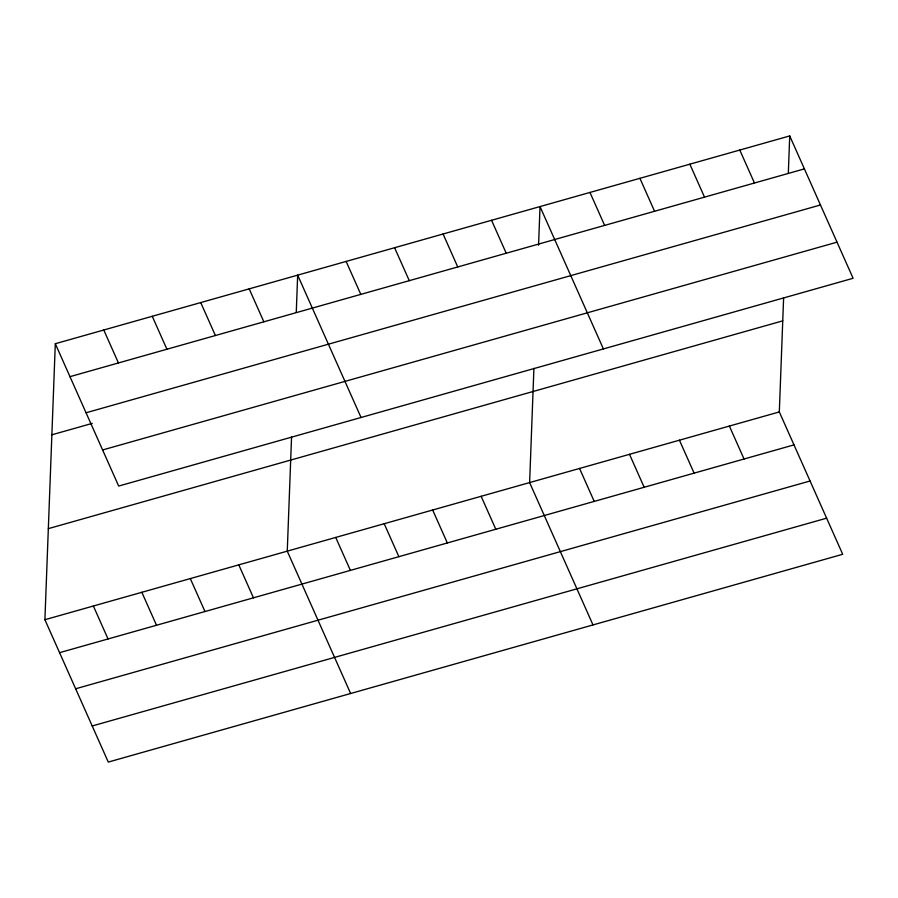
<?xml version="1.0" encoding="UTF-8"?>
<svg xmlns="http://www.w3.org/2000/svg" width="898" height="898" viewBox="0 0 898 898"><rect width="100%" height="100%" fill="white"/><g stroke="black" fill="none" stroke-linecap="round" stroke-linejoin="round"><path stroke-width="1.35" d="M783.617 297.732L779.318 411.935L842.694 554.279L108.276 762.076L44.9 619.721L55.306 343.721L789.724 135.924L853.1 278.279L118.682 486.065L55.306 343.721M291.558 436.956L287.259 551.159L350.635 693.503M296.261 312.403L297.665 275.147L361.041 417.491M533.917 368.382L529.618 482.585L592.994 624.929M538.564 245.21L540.024 206.574L603.4 348.918M788.321 173.191L789.724 135.924M69.977 376.666L804.395 168.88M86.051 412.766L820.469 204.98M51.871 434.8L92.27 423.373M102.608 449.965L837.026 242.168M48.335 528.641L782.753 320.855M44.9 619.721L779.318 411.935M59.571 652.678L793.989 444.88M75.645 688.777L810.052 480.991M92.202 725.977L826.62 518.18M739.784 150.056L754.455 183.001M689.844 164.188L704.515 197.133M639.904 178.309L654.575 211.266M729.378 426.067L744.049 459.013M589.964 192.441L604.635 225.398M679.438 440.2L694.109 473.145M629.498 454.321L644.169 487.277M491.554 220.291L506.225 253.236M579.558 468.453L594.218 501.41M443.073 234.008L457.744 266.953M394.604 247.713L409.275 280.67M481.137 496.302L495.808 529.248M346.134 261.43L360.805 294.376M432.668 510.008L447.339 542.964M384.198 523.725L398.869 556.681M249.195 288.864L263.866 321.81M335.729 537.442L350.4 570.387M200.725 302.57L215.397 335.526M152.256 316.287L166.916 349.232M238.789 564.864L253.461 597.821M103.775 330.004L118.446 362.949M190.309 578.581L204.98 611.538M141.839 592.298L156.51 625.244M93.37 606.015L108.041 638.961"/></g></svg>
